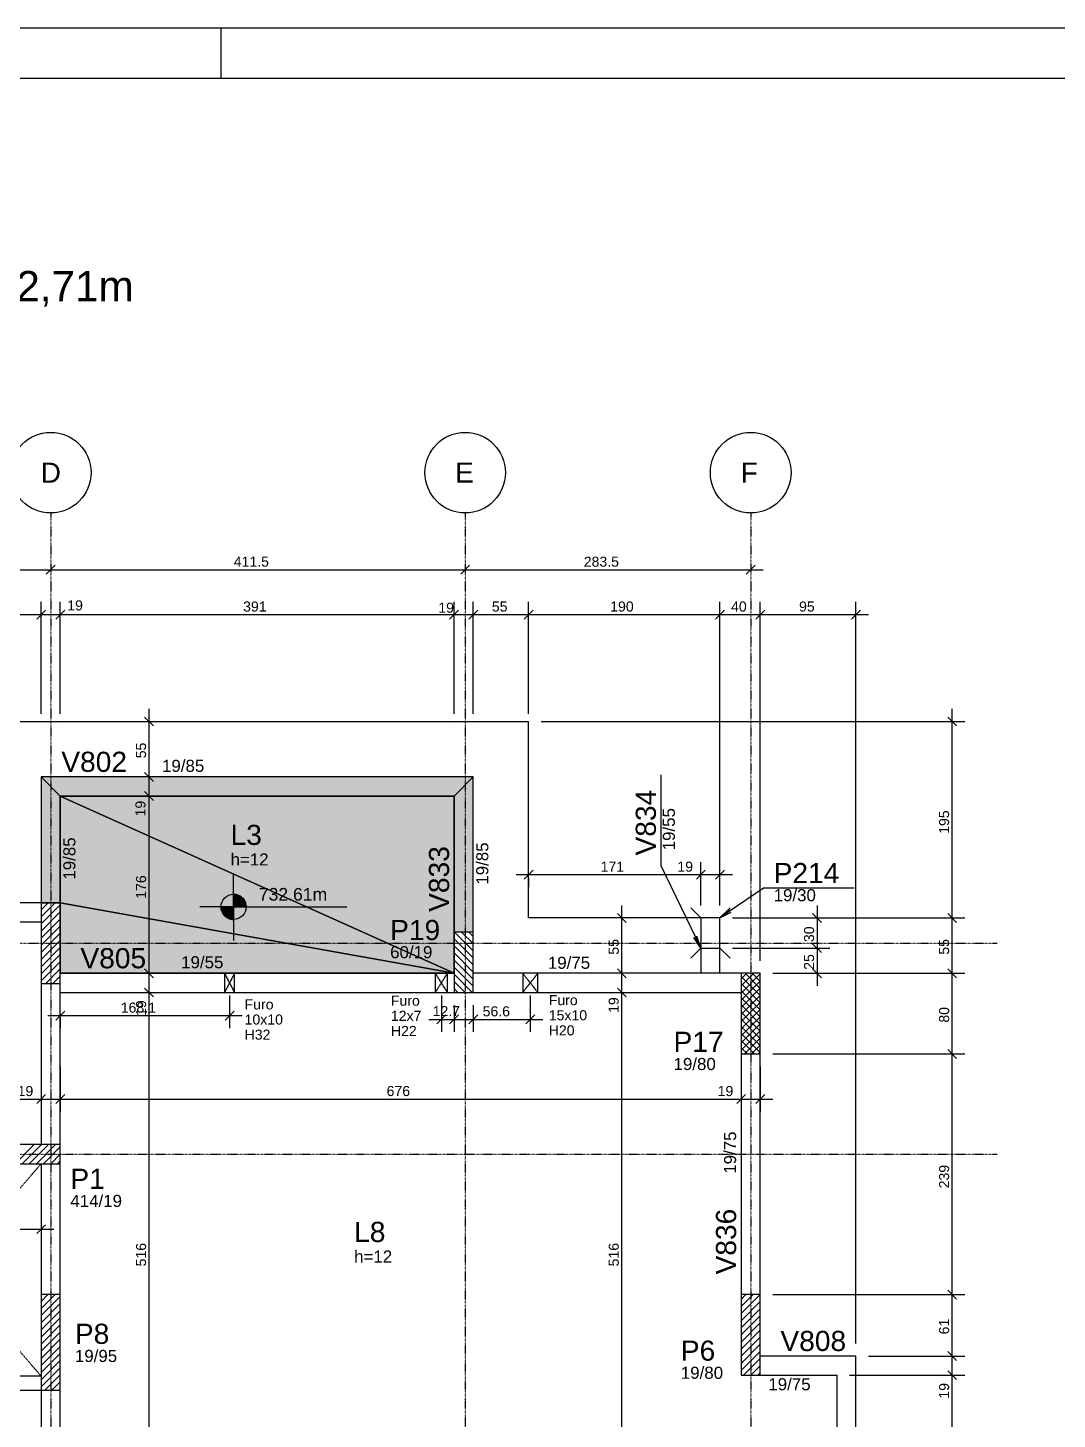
# Model space of a CAD drawing. Extents: x 37185 to 43130, y -8131 to -3926.
# Drawn here: x 39238 to 40260, y -5308 to -3926 of the extents above; entities that cross this region are included whole.
import ezdxf

# ---------------------------------------------------------------- set-up
doc = ezdxf.new("R2010")
doc.units = 0
doc.header["$MEASUREMENT"] = 0
doc.linetypes.add('ESTILO_TQS_0001', pattern=[1, 0.7, -0.3])
doc.linetypes.add('ESTILO_TQS_0004', pattern=[1.12, 0.5, -0.2, 0.01, -0.2, 0.01, -0.2])
for name, color, linetype in [('32', 7, 'CONTINUOUS'), ('37', 4, 'CONTINUOUS'), ('38', 190, 'CONTINUOUS'), ('39', 74, 'CONTINUOUS'), ('40', 240, 'CONTINUOUS'), ('41', 190, 'CONTINUOUS'), ('42', 3, 'CONTINUOUS'), ('43', 3, 'CONTINUOUS'), ('44', 3, 'CONTINUOUS'), ('45', 2, 'CONTINUOUS'), ('46', 2, 'CONTINUOUS'), ('47', 2, 'CONTINUOUS'), ('50', 5, 'CONTINUOUS'), ('51', 5, 'CONTINUOUS'), ('53', 242, 'CONTINUOUS'), ('54', 242, 'CONTINUOUS'), ('55', 12, 'CONTINUOUS'), ('56', 51, 'CONTINUOUS'), ('57', 131, 'CONTINUOUS'), ('70', 160, 'CONTINUOUS'), ('75', 9, 'CONTINUOUS'), ('79', 12, 'CONTINUOUS'), ('80', 6, 'CONTINUOUS'), ('81', 2, 'CONTINUOUS'), ('82', 252, 'CONTINUOUS'), ('95', 7, 'CONTINUOUS')]:
    doc.layers.add(name, color=color, linetype=linetype)
doc.styles.add('TQS_ARIAL', font='arial.ttf')

msp = doc.modelspace()

# ---------------------------------------------------------------- linework, layer by layer
at = {"layer": '37', "linetype": 'Continuous'}
for points in [[(39250.763, -4670.1), (39250.763, -4795.1)], [(39679.763, -4670.1), (39250.763, -4670.1)], [(39679.763, -4824.1), (39679.763, -4670.1)], [(39269.763, -4795.1), (39269.763, -4689.1)], [(39269.763, -4689.1), (39660.763, -4689.1)], [(39660.763, -4689.1), (39660.763, -4824.1)], [(39250.763, -4795.1), (38874.763, -4795.1)], [(38874.763, -4814.1), (39250.763, -4814.1)], [(39905.763, -4840.1), (39905.763, -4865.1)], [(39924.763, -4865.1), (39924.763, -4840.1)], [(39250.763, -4875.1), (39250.763, -5035.1)], [(39660.763, -4865.1), (39269.763, -4865.1)], [(39269.763, -4884.1), (39269.763, -4875.1)], [(39905.763, -4865.1), (39679.763, -4865.1)], [(39924.763, -4865.1), (39905.763, -4865.1)], [(39945.763, -4865.1), (39924.763, -4865.1)], [(39269.763, -4884.1), (39660.763, -4884.1)], [(39269.763, -5035.1), (39269.763, -4884.1)], [(39679.763, -4884.1), (39915.263, -4884.1)], [(39915.263, -4884.1), (39945.763, -4884.1)], [(39945.763, -4945.1), (39945.763, -5184.1)], [(39964.763, -5184.1), (39964.763, -4945.1)], [(39250.763, -5054.1), (39250.763, -5184.1)], [(39269.763, -5184.1), (39269.763, -5054.1)], [(40059.763, -5245.1), (39964.763, -5245.1)], [(40059.763, -5409.601), (40059.763, -5245.1)], [(39250.763, -5265.1), (39069.763, -5265.1)], [(39964.763, -5264.1), (40040.763, -5264.1)], [(40040.763, -5264.1), (40040.763, -5400.101)], [(39062.763, -5279.1), (39250.763, -5279.1)], [(39250.763, -5279.1), (39250.763, -5409.601)], [(39269.763, -5400.101), (39269.763, -5279.1)]]:
    msp.add_lwpolyline(points, dxfattribs=at)
at = {"layer": '38', "linetype": 'Continuous'}
msp.add_lwpolyline([(39905.763, -4840.1), (39924.763, -4840.1), (39924.763, -4810.1), (39905.763, -4810.1), (39905.763, -4840.1)], dxfattribs=at)
at = {"layer": '39', "linetype": 'Continuous'}
for p, q in [((39250.763, -4809.009), (39264.671, -4795.1)), ((39250.763, -4801.937), (39257.6, -4795.1)), ((39250.763, -4816.08), (39269.763, -4797.08)), ((39250.763, -4823.151), (39269.763, -4804.151)), ((39250.763, -4830.222), (39269.763, -4811.222)), ((39250.763, -4837.293), (39269.763, -4818.293)), ((39250.763, -4844.364), (39269.763, -4825.364)), ((39250.763, -4851.435), (39269.763, -4832.435)), ((39660.763, -4830.729), (39679.763, -4849.729)), ((39661.205, -4824.1), (39679.763, -4842.658)), ((39668.276, -4824.1), (39679.763, -4835.587)), ((39675.347, -4824.1), (39679.763, -4828.516)), ((39250.763, -4858.506), (39269.763, -4839.506)), ((39250.763, -4865.577), (39269.763, -4846.577)), ((39660.763, -4837.8), (39679.763, -4856.8)), ((39660.763, -4844.872), (39679.763, -4863.872)), ((39250.763, -4872.648), (39269.763, -4853.648)), ((39255.382, -4875.1), (39269.763, -4860.719)), ((39660.763, -4851.943), (39679.763, -4870.943)), ((39660.763, -4859.014), (39679.763, -4878.014)), ((39262.453, -4875.1), (39269.763, -4867.79)), ((39269.524, -4875.1), (39269.763, -4874.861)), ((39660.763, -4866.085), (39678.778, -4884.1)), ((39660.763, -4873.156), (39671.707, -4884.1)), ((39660.763, -4880.227), (39664.636, -4884.1)), ((39224.874, -5054.1), (39243.874, -5035.1)), ((39231.945, -5054.1), (39250.945, -5035.1)), ((39239.016, -5054.1), (39258.016, -5035.1)), ((39246.088, -5054.1), (39265.088, -5035.1)), ((39253.159, -5054.1), (39269.763, -5037.496)), ((39260.23, -5054.1), (39269.763, -5044.567)), ((39267.301, -5054.1), (39269.763, -5051.638)), ((39250.763, -5197.917), (39264.58, -5184.1)), ((39250.763, -5190.846), (39257.509, -5184.1)), ((39250.763, -5204.988), (39269.763, -5185.988)), ((39250.763, -5212.059), (39269.763, -5193.059)), ((39945.763, -5202.953), (39964.616, -5184.1)), ((39945.763, -5195.882), (39957.545, -5184.1)), ((39945.763, -5188.811), (39950.474, -5184.1)), ((39945.763, -5210.024), (39964.763, -5191.024)), ((39250.763, -5219.13), (39269.763, -5200.13)), ((39250.763, -5226.202), (39269.763, -5207.202)), ((39945.763, -5217.095), (39964.763, -5198.095)), ((39945.763, -5224.166), (39964.763, -5205.166)), ((39250.763, -5233.273), (39269.763, -5214.273)), ((39250.763, -5240.344), (39269.763, -5221.344)), ((39945.763, -5231.237), (39964.763, -5212.237)), ((39945.763, -5238.308), (39964.763, -5219.308)), ((39250.763, -5247.415), (39269.763, -5228.415)), ((39250.763, -5254.486), (39269.763, -5235.486)), ((39945.763, -5245.379), (39964.763, -5226.379)), ((39945.763, -5252.45), (39964.763, -5233.45)), ((39250.763, -5261.557), (39269.763, -5242.557)), ((39945.763, -5259.522), (39964.763, -5240.522)), ((39948.255, -5264.1), (39964.763, -5247.593)), ((39250.763, -5268.628), (39269.763, -5249.628)), ((39250.763, -5275.699), (39269.763, -5256.699)), ((39955.326, -5264.1), (39964.763, -5254.664)), ((39962.397, -5264.1), (39964.763, -5261.735)), ((39254.433, -5279.1), (39269.763, -5263.77)), ((39261.504, -5279.1), (39269.763, -5270.841)), ((39268.575, -5279.1), (39269.763, -5277.912))]:
    msp.add_line(p, q, dxfattribs=at)
for points in [[(39269.763, -4795.1), (39250.763, -4795.1), (39250.763, -4875.1), (39269.763, -4875.1), (39269.763, -4795.1)], [(39679.763, -4884.1), (39679.763, -4824.1), (39660.763, -4824.1), (39660.763, -4884.1), (39679.763, -4884.1)], [(39269.763, -5035.1), (38855.763, -5035.1), (38855.763, -5054.1), (39269.763, -5054.1), (39269.763, -5035.1)], [(39250.763, -5279.1), (39269.763, -5279.1), (39269.763, -5184.1), (39250.763, -5184.1), (39250.763, -5279.1)], [(39945.763, -5264.1), (39964.763, -5264.1), (39964.763, -5184.1), (39945.763, -5184.1), (39945.763, -5264.1)]]:
    msp.add_lwpolyline(points, dxfattribs=at)
at = {"layer": '40', "linetype": 'Continuous'}
for p, q in [((39945.763, -4877.684), (39958.347, -4865.1)), ((39945.763, -4870.613), (39951.275, -4865.1)), ((39945.763, -4884.755), (39964.763, -4865.755)), ((39945.763, -4868.242), (39964.763, -4887.242)), ((39945.763, -4891.826), (39964.763, -4872.826)), ((39945.763, -4875.313), (39964.763, -4894.313)), ((39949.692, -4865.1), (39964.763, -4880.171)), ((39956.763, -4865.1), (39964.763, -4873.1)), ((39963.834, -4865.1), (39964.763, -4866.029)), ((39945.763, -4898.897), (39964.763, -4879.897)), ((39945.763, -4882.384), (39964.763, -4901.384)), ((39945.763, -4905.968), (39964.763, -4886.968)), ((39945.763, -4889.455), (39964.763, -4908.455)), ((39945.763, -4913.039), (39964.763, -4894.039)), ((39945.763, -4896.526), (39964.763, -4915.526)), ((39945.763, -4920.11), (39964.763, -4901.11)), ((39945.763, -4903.597), (39964.763, -4922.597)), ((39945.763, -4927.181), (39964.763, -4908.181)), ((39945.763, -4910.668), (39964.763, -4929.668)), ((39945.763, -4934.252), (39964.763, -4915.252)), ((39945.763, -4917.74), (39964.763, -4936.74)), ((39945.763, -4941.323), (39964.763, -4922.323)), ((39945.763, -4924.811), (39964.763, -4943.811)), ((39949.057, -4945.1), (39964.763, -4929.395)), ((39945.763, -4931.882), (39958.982, -4945.1)), ((39945.763, -4938.953), (39951.911, -4945.1)), ((39956.128, -4945.1), (39964.763, -4936.466)), ((39963.199, -4945.1), (39964.763, -4943.537))]:
    msp.add_line(p, q, dxfattribs=at)
msp.add_lwpolyline([(39964.763, -4865.1), (39945.763, -4865.1), (39945.763, -4945.1), (39964.763, -4945.1), (39964.763, -4865.1)], dxfattribs=at)
at = {"layer": '41', "linetype": 'Continuous'}
for p, q in [((39905.763, -4810.1), (39895.763, -4800.1)), ((39924.763, -4810.1), (39934.763, -4800.1)), ((39905.763, -4840.1), (39895.763, -4850.1)), ((39924.763, -4840.1), (39934.763, -4850.1))]:
    msp.add_line(p, q, dxfattribs=at)
at = {"layer": '50', "linetype": 'Continuous'}
for centre in [(39260.263, -4367.98), (39671.763, -4367.98), (39955.263, -4367.98)]:
    msp.add_circle(centre, 40, dxfattribs=at)
at = {"layer": '53', "linetype": 'ESTILO_TQS_0001'}
for points in [[(39437.861, -4874.6), (39432.861, -4884.1), (39442.861, -4884.1), (39437.861, -4874.6), (39442.861, -4884.1), (39442.861, -4865.1), (39437.861, -4874.6), (39442.861, -4865.1), (39432.861, -4865.1), (39437.861, -4874.6), (39432.861, -4865.1), (39432.861, -4884.1), (39437.861, -4874.6)], [(39648.097, -4874.6), (39642.097, -4884.1), (39654.097, -4884.1), (39648.097, -4874.6), (39654.097, -4884.1), (39654.097, -4865.1), (39648.097, -4874.6), (39654.097, -4865.1), (39642.097, -4865.1), (39648.097, -4874.6), (39642.097, -4865.1), (39642.097, -4884.1), (39648.097, -4874.6)], [(39736.401, -4874.6), (39728.901, -4884.1), (39743.901, -4884.1), (39736.401, -4874.6), (39743.901, -4884.1), (39743.901, -4865.1), (39736.401, -4874.6), (39743.901, -4865.1), (39728.901, -4865.1), (39736.401, -4874.6), (39728.901, -4865.1), (39728.901, -4884.1), (39736.401, -4874.6)]]:
    msp.add_lwpolyline(points, dxfattribs=at)
at = {"layer": '55', "linetype": 'Continuous'}
for p, q in [((39441.844, -4799.119), (39441.844, -4765.56)), ((39441.844, -4786.619), (39441.844, -4811.619)), ((39441.844, -4787.226), (39445.677, -4787.226)), ((39441.844, -4788.019), (39447.579, -4788.019)), ((39441.844, -4788.812), (39448.909, -4788.812)), ((39441.844, -4789.604), (39449.952, -4789.604)), ((39441.844, -4790.397), (39450.793, -4790.397)), ((39441.844, -4791.19), (39451.499, -4791.19)), ((39441.844, -4791.983), (39452.108, -4791.983)), ((39441.844, -4792.776), (39452.616, -4792.776)), ((39441.844, -4793.569), (39453.045, -4793.569)), ((39441.844, -4799.119), (39408.286, -4799.119)), ((39429.344, -4799.119), (39454.344, -4799.119)), ((39441.844, -4799.911), (39429.344, -4799.911)), ((39441.844, -4800.704), (39429.445, -4800.704)), ((39441.844, -4801.497), (39429.573, -4801.497)), ((39441.844, -4802.29), (39429.753, -4802.29)), ((39441.844, -4803.083), (39429.99, -4803.083)), ((39441.844, -4803.876), (39430.285, -4803.876)), ((39441.844, -4804.668), (39430.644, -4804.668)), ((39441.844, -4805.461), (39431.073, -4805.461)), ((39441.844, -4806.254), (39431.581, -4806.254)), ((39441.844, -4807.047), (39432.18, -4807.047)), ((39441.844, -4794.362), (39453.404, -4794.362)), ((39441.844, -4795.154), (39453.699, -4795.154)), ((39441.844, -4795.947), (39453.935, -4795.947)), ((39441.844, -4796.74), (39454.116, -4796.74)), ((39441.844, -4797.533), (39454.243, -4797.533)), ((39441.844, -4798.326), (39454.318, -4798.326)), ((39441.844, -4799.119), (39554.344, -4799.119)), ((39441.844, -4799.119), (39441.844, -4832.677)), ((39441.844, -4807.84), (39432.889, -4807.84)), ((39441.844, -4808.633), (39433.737, -4808.633)), ((39441.844, -4809.425), (39434.772, -4809.425)), ((39441.844, -4810.218), (39436.096, -4810.218)), ((39441.844, -4811.011), (39437.995, -4811.011))]:
    msp.add_line(p, q, dxfattribs=at)
msp.add_circle((39441.844, -4799.119), 12.5, dxfattribs=at)
at = {"layer": '56', "linetype": 'Continuous'}
for points in [[(39269.763, -4689.1), (39250.763, -4670.1), (39250.763, -4795), (39269.763, -4795), (39269.763, -4689.1)], [(39269.763, -4689.1), (39660.763, -4689.1), (39679.763, -4670.1), (39250.763, -4670.1), (39269.763, -4689.1)], [(39679.763, -4670.1), (39660.763, -4689.1), (39660.763, -4824), (39679.763, -4824), (39679.763, -4670.1)]]:
    msp.add_lwpolyline(points, dxfattribs=at)
for points in [[(39269.763, -4689.1), (39250.763, -4670.1), (39250.763, -4795)], [(39269.763, -4689.1), (39679.763, -4670.1), (39250.763, -4670.1)], [(39269.763, -4689.1), (39250.763, -4670.1), (39269.763, -4689.1)], [(39269.763, -4689.1), (39660.763, -4689.1), (39679.763, -4670.1)], [(39679.763, -4670.1), (39660.763, -4689.1), (39660.763, -4824)], [(39679.763, -4670.1), (39660.763, -4824), (39679.763, -4824)], [(39679.763, -4670.1), (39679.763, -4824), (39679.763, -4670.1)], [(39269.763, -4689.1), (39250.763, -4795), (39269.763, -4795)], [(39269.763, -4689.1), (39269.763, -4795), (39269.763, -4689.1)]]:
    msp.add_solid(points, dxfattribs=at)
at = {"layer": '57', "linetype": 'Continuous'}
for points in [[(39660.763, -4865.1), (39660.763, -4689.1), (39269.763, -4689.1), (39660.763, -4865.1)], [(39660.763, -4865.1), (39269.763, -4689.1), (39269.763, -4795.1), (39660.763, -4865.1)], [(39660.763, -4865.1), (39660.763, -4824.1), (39660.763, -4689.1), (39660.763, -4865.1)], [(39660.763, -4865.1), (39269.763, -4795.1), (39269.763, -4865.1), (39660.763, -4865.1)]]:
    msp.add_lwpolyline(points, dxfattribs=at)
for points in [[(39660.763, -4865.1), (39660.763, -4689.1), (39269.763, -4689.1)], [(39660.763, -4865.1), (39269.763, -4689.1), (39660.763, -4865.1)], [(39660.763, -4865.1), (39269.763, -4689.1), (39269.763, -4795.1)], [(39660.763, -4865.1), (39660.763, -4824.1), (39660.763, -4689.1)], [(39660.763, -4865.1), (39660.763, -4689.1), (39660.763, -4865.1)], [(39660.763, -4865.1), (39269.763, -4795.1), (39660.763, -4865.1)], [(39660.763, -4865.1), (39269.763, -4795.1), (39269.763, -4865.1)], [(39660.763, -4865.1), (39269.763, -4865.1), (39660.763, -4865.1)]]:
    msp.add_solid(points, dxfattribs=at)
at = {"layer": '70', "linetype": 'ESTILO_TQS_0004'}
for p, q in [((39260.263, -4407.98), (39260.263, -6341.477)), ((39671.763, -4407.98), (39671.763, -6341.477)), ((39955.263, -4407.98), (39955.263, -6341.477)), ((37864.905, -4835.1), (40200.085, -4835.1)), ((37864.905, -5044.6), (40200.085, -5044.6))]:
    msp.add_line(p, q, dxfattribs=at)
at = {"layer": '75', "linetype": 'Continuous'}
for p, q in [((39255.844, -4468.796), (39264.682, -4459.958)), ((39255.844, -4468.796), (39264.682, -4459.958)), ((39667.344, -4468.796), (39676.182, -4459.958)), ((39667.344, -4468.796), (39676.182, -4459.958)), ((39950.844, -4468.796), (39959.682, -4459.958)), ((38852.763, -4464.377), (39272.763, -4464.377)), ((39247.763, -4464.377), (39684.263, -4464.377)), ((39260.263, -4464.377), (39260.263, -4464.377)), ((39260.263, -4464.377), (39260.263, -4464.377)), ((39659.263, -4464.377), (39967.763, -4464.377)), ((39671.763, -4464.377), (39671.763, -4464.377)), ((39671.763, -4464.377), (39671.763, -4464.377)), ((39955.263, -4464.377), (39955.263, -4464.377)), ((39250.763, -4607.6), (39250.763, -4496.415)), ((39250.763, -4607.6), (39250.763, -4496.415)), ((39269.763, -4607.6), (39269.763, -4496.415)), ((39269.763, -4607.6), (39269.763, -4496.415)), ((39660.763, -4607.6), (39660.763, -4496.415)), ((39660.763, -4607.6), (39660.763, -4496.415)), ((39679.763, -4607.6), (39679.763, -4496.415)), ((39679.763, -4607.6), (39679.763, -4496.415)), ((39734.763, -4607.6), (39734.763, -4496.415)), ((39734.763, -4602.6), (39734.763, -4496.415)), ((39924.763, -4792.6), (39924.763, -4496.415)), ((39924.763, -4792.6), (39924.763, -4496.415)), ((39964.763, -4852.6), (39964.763, -4496.415)), ((39964.763, -4852.6), (39964.763, -4496.415)), ((40059.763, -5232.6), (40059.763, -4496.415)), ((39183.263, -4508.915), (39263.263, -4508.915)), ((39238.263, -4508.915), (39282.263, -4508.915)), ((39246.344, -4513.334), (39255.182, -4504.495)), ((39246.344, -4513.334), (39255.182, -4504.495)), ((39257.263, -4508.915), (39673.263, -4508.915)), ((39265.344, -4513.334), (39274.182, -4504.495)), ((39265.344, -4513.334), (39274.182, -4504.495)), ((39648.263, -4508.915), (39692.263, -4508.915)), ((39656.344, -4513.334), (39665.182, -4504.495)), ((39656.344, -4513.334), (39665.182, -4504.495)), ((39667.263, -4508.915), (39747.263, -4508.915)), ((39675.344, -4513.334), (39684.182, -4504.495)), ((39675.344, -4513.334), (39684.182, -4504.495)), ((39722.263, -4508.915), (39937.263, -4508.915)), ((39730.344, -4513.334), (39739.182, -4504.495)), ((39730.344, -4513.334), (39739.182, -4504.495)), ((39912.263, -4508.915), (39977.263, -4508.915)), ((39920.344, -4513.334), (39929.182, -4504.495)), ((39920.344, -4513.334), (39929.182, -4504.495)), ((39952.263, -4508.915), (40072.263, -4508.915)), ((39960.344, -4513.334), (39969.182, -4504.495)), ((39960.344, -4513.334), (39969.182, -4504.495)), ((40055.344, -4513.334), (40064.182, -4504.495)), ((39362.359, -4619.52), (39353.52, -4610.681)), ((39357.94, -4682.6), (39357.94, -4602.6)), ((40159.669, -4619.52), (40150.83, -4610.681)), ((40155.25, -4822.6), (40155.25, -4602.6)), ((39250.763, -4620.1), (39250.763, -4620.1)), ((39250.763, -4620.1), (39250.763, -4620.1)), ((39269.763, -4620.1), (39269.763, -4620.1)), ((39269.763, -4620.1), (39269.763, -4620.1)), ((39357.94, -4615.1), (39357.94, -4615.1)), ((39660.763, -4620.1), (39660.763, -4620.1)), ((39660.763, -4620.1), (39660.763, -4620.1)), ((39679.763, -4620.1), (39679.763, -4620.1)), ((39679.763, -4620.1), (39679.763, -4620.1)), ((39734.763, -4615.1), (39734.763, -4615.1)), ((39734.763, -4615.1), (39734.763, -4615.1)), ((39734.763, -4620.1), (39734.763, -4620.1)), ((39747.263, -4615.1), (40167.75, -4615.1)), ((39362.359, -4674.52), (39353.52, -4665.681)), ((39362.359, -4674.52), (39353.52, -4665.681)), ((39357.94, -4701.6), (39357.94, -4657.6)), ((39357.94, -4670.1), (39357.94, -4670.1)), ((39357.94, -4670.1), (39357.94, -4670.1)), ((39357.94, -4877.6), (39357.94, -4676.6)), ((39362.359, -4693.52), (39353.52, -4684.681)), ((39362.359, -4693.52), (39353.52, -4684.681)), ((39357.94, -4689.1), (39357.94, -4689.1)), ((39357.94, -4689.1), (39357.94, -4689.1)), ((39739.182, -4762.737), (39730.344, -4771.576)), ((39734.763, -4758.24), (39734.763, -4758.24)), ((39910.182, -4762.737), (39901.344, -4771.576)), ((39910.182, -4762.737), (39901.344, -4771.576)), ((39905.763, -4797.6), (39905.763, -4754.657)), ((39905.763, -4797.6), (39905.763, -4754.657)), ((39929.182, -4762.737), (39920.344, -4771.576)), ((39924.763, -4797.6), (39924.763, -4754.657)), ((39918.263, -4767.157), (39722.263, -4767.157)), ((39734.763, -4770.74), (39734.763, -4779.657)), ((39937.263, -4767.157), (39893.263, -4767.157)), ((39831.682, -4814.52), (39822.844, -4805.681)), ((39827.263, -4877.6), (39827.263, -4797.6)), ((39924.763, -4805.1), (39924.763, -4805.1)), ((39924.763, -4805.1), (39924.763, -4805.1)), ((40016.755, -4805.681), (40025.593, -4814.52)), ((40021.174, -4797.6), (40021.174, -4852.6)), ((40159.669, -4814.52), (40150.83, -4805.681)), ((40159.669, -4814.52), (40150.83, -4805.681)), ((40155.25, -4877.6), (40155.25, -4797.6)), ((39827.263, -4810.1), (39827.263, -4810.1)), ((39905.763, -4810.1), (39905.763, -4810.1)), ((39905.763, -4810.1), (39905.763, -4810.1)), ((39924.763, -4810.1), (39924.763, -4810.1)), ((39924.763, -4810.1), (39924.763, -4810.1)), ((39924.763, -4810.1), (39924.763, -4810.1)), ((39924.763, -4810.1), (39924.763, -4810.1)), ((39937.263, -4810.1), (40167.75, -4810.1)), ((39937.263, -4810.1), (40167.75, -4810.1)), ((39937.263, -4810.1), (40033.674, -4810.1)), ((40021.174, -4827.6), (40021.174, -4877.6)), ((39924.763, -4840.1), (39924.763, -4840.1)), ((39924.763, -4840.1), (39924.763, -4840.1)), ((39937.263, -4840.1), (40033.674, -4840.1)), ((39937.263, -4840.1), (40033.674, -4840.1)), ((40016.755, -4835.681), (40025.593, -4844.52)), ((40016.755, -4835.681), (40025.593, -4844.52)), ((39362.359, -4869.52), (39353.52, -4860.681)), ((39362.359, -4869.52), (39353.52, -4860.681)), ((39357.94, -4896.6), (39357.94, -4852.6)), ((39831.682, -4869.52), (39822.844, -4860.681)), ((39831.682, -4869.52), (39822.844, -4860.681)), ((39827.263, -4896.6), (39827.263, -4852.6)), ((40016.755, -4860.681), (40025.593, -4869.52)), ((40159.669, -4869.52), (40150.83, -4860.681)), ((40159.669, -4869.52), (40150.83, -4860.681)), ((40155.25, -4957.6), (40155.25, -4852.6)), ((39357.94, -4865.1), (39357.94, -4865.1)), ((39357.94, -4865.1), (39357.94, -4865.1)), ((39357.94, -5412.601), (39357.94, -4871.6)), ((39437.861, -4874.6), (39437.861, -4874.6)), ((39648.097, -4874.6), (39648.097, -4874.6)), ((39736.401, -4874.6), (39736.401, -4874.6)), ((39827.263, -4865.1), (39827.263, -4865.1)), ((39827.263, -4865.1), (39827.263, -4865.1)), ((39827.263, -5412.601), (39827.263, -4871.6)), ((39964.763, -4865.1), (39964.763, -4865.1)), ((39964.763, -4865.1), (39964.763, -4865.1)), ((39964.763, -4865.1), (39964.763, -4865.1)), ((39964.763, -4865.1), (39964.763, -4865.1)), ((39964.763, -4865.1), (39964.763, -4865.1)), ((39977.263, -4865.1), (40167.75, -4865.1)), ((39977.263, -4865.1), (40167.75, -4865.1)), ((39977.263, -4865.1), (40033.674, -4865.1)), ((39362.359, -4888.52), (39353.52, -4879.681)), ((39362.359, -4888.52), (39353.52, -4879.681)), ((39357.94, -4884.1), (39357.94, -4884.1)), ((39357.94, -4884.1), (39357.94, -4884.1)), ((39437.861, -4887.1), (39437.861, -4919.616)), ((39648.097, -4887.1), (39648.097, -4923.344)), ((39660.763, -4884.1), (39660.763, -4884.1)), ((39679.763, -4884.1), (39679.763, -4884.1)), ((39736.401, -4887.1), (39736.401, -4923.344)), ((39831.682, -4888.52), (39822.844, -4879.681)), ((39831.682, -4888.52), (39822.844, -4879.681)), ((39827.263, -4884.1), (39827.263, -4884.1)), ((39827.263, -4884.1), (39827.263, -4884.1)), ((39265.344, -4911.535), (39274.182, -4902.696)), ((39269.763, -4896.666), (39269.763, -4896.666)), ((39433.442, -4911.535), (39442.281, -4902.696)), ((39660.763, -4896.6), (39660.763, -4923.344)), ((39679.763, -4896.6), (39679.763, -4923.344)), ((39257.263, -4907.116), (39450.361, -4907.116)), ((39269.763, -4909.166), (39269.763, -4919.616)), ((39635.597, -4910.844), (39673.263, -4910.844)), ((39643.678, -4915.263), (39652.517, -4906.424)), ((39656.344, -4915.263), (39665.182, -4906.424)), ((39667.263, -4910.844), (39748.901, -4910.844)), ((39675.344, -4915.263), (39684.182, -4906.424)), ((39731.982, -4915.263), (39740.82, -4906.424)), ((39250.763, -4945.1), (39250.763, -4945.1)), ((39250.763, -4945.1), (39250.763, -4945.1)), ((39269.763, -4945.1), (39269.763, -4945.1)), ((39269.763, -4945.1), (39269.763, -4945.1)), ((39945.763, -4945.1), (39945.763, -4945.1)), ((39945.763, -4945.1), (39945.763, -4945.1)), ((39964.763, -4945.1), (39964.763, -4945.1)), ((39964.763, -4945.1), (39964.763, -4945.1)), ((39964.763, -4945.1), (39964.763, -4945.1)), ((39977.263, -4945.1), (40167.75, -4945.1)), ((39977.263, -4945.1), (40167.75, -4945.1)), ((40159.669, -4949.52), (40150.83, -4940.681)), ((40159.669, -4949.52), (40150.83, -4940.681)), ((40155.25, -5196.6), (40155.25, -4932.6)), ((39250.763, -4957.6), (39250.763, -5002.48)), ((39250.763, -4957.6), (39250.763, -5002.48)), ((39269.763, -4957.6), (39269.763, -5002.48)), ((39269.763, -4957.6), (39269.763, -5002.48)), ((39945.763, -4957.6), (39945.763, -5002.48)), ((39945.763, -4957.6), (39945.763, -5002.48)), ((39964.763, -4957.6), (39964.763, -5002.48)), ((39246.344, -4994.4), (39255.182, -4985.561)), ((39246.344, -4994.4), (39255.182, -4985.561)), ((39265.344, -4994.4), (39274.182, -4985.561)), ((39265.344, -4994.4), (39274.182, -4985.561)), ((39941.344, -4994.4), (39950.182, -4985.561)), ((39941.344, -4994.4), (39950.182, -4985.561)), ((39960.344, -4994.4), (39969.182, -4985.561)), ((38862.263, -4989.98), (39263.263, -4989.98)), ((39238.263, -4989.98), (39282.263, -4989.98)), ((39257.263, -4989.98), (39958.263, -4989.98)), ((39933.263, -4989.98), (39977.263, -4989.98)), ((39057.263, -5119.1), (39263.263, -5119.1)), ((39246.344, -5123.52), (39255.182, -5114.681)), ((39250.763, -5119.1), (39250.763, -5119.1)), ((40159.669, -5188.52), (40150.83, -5179.681)), ((40159.669, -5188.52), (40150.83, -5179.681)), ((40155.25, -5257.6), (40155.25, -5171.6)), ((39964.763, -5184.1), (39964.763, -5184.1)), ((39964.763, -5184.1), (39964.763, -5184.1)), ((39977.263, -5184.1), (40167.75, -5184.1)), ((39977.263, -5184.1), (40167.75, -5184.1)), ((40155.25, -5276.6), (40155.25, -5232.6)), ((40059.763, -5245.1), (40059.763, -5245.1)), ((40059.763, -5245.1), (40059.763, -5245.1)), ((40059.763, -5245.1), (40059.763, -5245.1)), ((40072.263, -5245.1), (40167.75, -5245.1)), ((40072.263, -5245.1), (40167.75, -5245.1)), ((40159.669, -5249.52), (40150.83, -5240.681)), ((40159.669, -5249.52), (40150.83, -5240.681)), ((40159.669, -5268.52), (40150.83, -5259.681)), ((40159.669, -5268.52), (40150.83, -5259.681)), ((40155.25, -5412.601), (40155.25, -5251.6)), ((40040.763, -5264.1), (40040.763, -5264.1)), ((40040.763, -5264.1), (40040.763, -5264.1)), ((40053.263, -5264.1), (40167.75, -5264.1)), ((40053.263, -5264.1), (40167.75, -5264.1))]:
    msp.add_line(p, q, dxfattribs=at)
for points in [[(39866.115, -4668.123), (39866.115, -4758.123), (39905.763, -4840.1), (39898.898, -4829.654), (39905.763, -4840.1), (39901.836, -4828.233)], [(40058.021, -4780.54), (39968.021, -4780.54), (39924.763, -4810.1), (39934.075, -4801.761), (39924.763, -4810.1), (39935.916, -4804.455)]]:
    msp.add_lwpolyline(points, dxfattribs=at)
at = {"layer": '79', "linetype": 'Continuous'}
for points in [[(39441.844, -4786.619), (39441.844, -4799.119), (39454.344, -4799.119), (39454.336, -4798.663), (39454.282, -4797.875), (39454.178, -4797.085), (39454.014, -4796.264), (39453.817, -4795.528), (39453.539, -4794.705), (39453.204, -4793.902), (39452.825, -4793.145), (39452.351, -4792.346), (39451.773, -4791.525), (39451.073, -4790.688), (39450.481, -4790.082), (39449.69, -4789.387), (39449.148, -4788.975), (39448.563, -4788.578), (39447.857, -4788.16), (39447.152, -4787.801), (39446.07, -4787.354), (39445.08, -4787.045), (39444.289, -4786.86), (39443.324, -4786.706), (39442.544, -4786.638), (39441.844, -4786.619)], [(39441.844, -4811.619), (39441.844, -4799.119), (39429.344, -4799.119), (39429.353, -4799.574), (39429.406, -4800.362), (39429.511, -4801.152), (39429.675, -4801.973), (39429.871, -4802.709), (39430.149, -4803.532), (39430.485, -4804.335), (39430.864, -4805.092), (39431.338, -4805.891), (39431.915, -4806.712), (39432.615, -4807.549), (39433.207, -4808.155), (39433.999, -4808.85), (39434.54, -4809.263), (39435.125, -4809.659), (39435.832, -4810.078), (39436.537, -4810.436), (39437.619, -4810.883), (39438.608, -4811.192), (39439.4, -4811.377), (39440.365, -4811.531), (39441.145, -4811.599), (39441.844, -4811.619)]]:
    msp.add_lwpolyline(points, dxfattribs=at)
at = {"layer": '80', "linetype": 'Continuous'}
for p, q in [((38390.763, -4615.1), (39734.763, -4615.1)), ((39734.763, -4810.1), (39734.763, -4615.1)), ((39905.763, -4810.1), (39734.763, -4810.1))]:
    msp.add_line(p, q, dxfattribs=at)
at = {"layer": '81', "linetype": 'ESTILO_TQS_0001'}
for p, q in [((39069.763, -5265.1), (39250.763, -5054.1)), ((39069.763, -5054.1), (39250.763, -5265.1))]:
    msp.add_line(p, q, dxfattribs=at)
at = {"layer": '82', "linetype": 'Continuous'}
for p, q in [((39915.263, -4825.1), (39915.263, -4825.1)), ((39260.263, -4835.1), (39260.263, -4835.1)), ((39670.263, -4854.1), (39670.263, -4854.1)), ((39955.263, -4905.1), (39955.263, -4905.1)), ((39260.263, -5231.6), (39260.263, -5231.6)), ((39955.263, -5224.1), (39955.263, -5224.1))]:
    msp.add_line(p, q, dxfattribs=at)
at = {"layer": '95', "linetype": 'Continuous'}
for p, q in [((37184.545, -3926.33), (43129.545, -3926.33)), ((39429.545, -3976.33), (39429.545, -3926.33)), ((37309.545, -3976.33), (43079.545, -3976.33))]:
    msp.add_line(p, q, dxfattribs=at)

# ---------------------------------------------------------------- texts
at = {"layer": '32', "linetype": 'Continuous', "style": 'TQS_ARIAL'}
msp.add_text('FÔRMA 12° PAVIMENTO - NÍVEL 732,71m', height=30, dxfattribs=at).set_placement((38524.809, -4197.763))
at = {"layer": '42', "linetype": 'Continuous', "style": 'TQS_ARIAL'}
for s, p in [('V802', (39270.763, -4665.1)), ('V805', (39289.763, -4860.1)), ('V808', (39984.763, -5240.1))]:
    msp.add_text(s, height=20, dxfattribs=at).set_placement(p)
for s, p in [('V834', (39861.115, -4748.123)), ('V833', (39655.763, -4804.1)), ('V836', (39940.763, -5164.1))]:
    msp.add_text(s, height=20, rotation=90, dxfattribs=at).set_placement(p)
at = {"layer": '43', "linetype": 'Continuous', "style": 'TQS_ARIAL'}
for s, p in [('P214', (39978.021, -4775.54)), ('P19', (39597.254, -4832.113)), ('P17', (39878.649, -4943.14)), ('P1', (39279.763, -5079.1)), ('P8', (39284.28, -5233.027)), ('P6', (39885.876, -5249.725))]:
    msp.add_text(s, height=20, dxfattribs=at).set_placement(p)
at = {"layer": '44', "linetype": 'Continuous', "style": 'TQS_ARIAL'}
for s, p in [('L3', (39438.816, -4737.629)), ('L8', (39561.532, -5131.864))]:
    msp.add_text(s, height=20, dxfattribs=at).set_placement(p)
at = {"layer": '45', "linetype": 'Continuous', "style": 'TQS_ARIAL'}
for s, p in [('19/85', (39370.763, -4665.1)), ('19/55', (39389.763, -4860.1)), ('19/75', (39753.898, -4860.646)), ('19/75', (39972.763, -5279.1))]:
    msp.add_text(s, height=12, dxfattribs=at).set_placement(p)
for s, p in [('19/55', (39880.007, -4742.988)), ('19/85', (39284.763, -4772.1)), ('19/85', (39694.763, -4777.1)), ('19/75', (39940.763, -5064.1))]:
    msp.add_text(s, height=12, rotation=90, dxfattribs=at).set_placement(p)
at = {"layer": '46', "linetype": 'Continuous', "style": 'TQS_ARIAL'}
for s, p in [('19/30', (39978.021, -4793.54)), ('60/19', (39597.254, -4850.113)), ('19/80', (39878.649, -4961.14)), ('414/19', (39279.763, -5097.1)), ('19/95', (39284.28, -5251.027)), ('19/80', (39885.876, -5267.725))]:
    msp.add_text(s, height=12, dxfattribs=at).set_placement(p)
at = {"layer": '47', "linetype": 'Continuous', "style": 'TQS_ARIAL'}
for p in [(39438.816, -4758.029), (39561.532, -5152.264)]:
    msp.add_text('h=12', height=12, dxfattribs=at).set_placement(p)
at = {"layer": '51', "linetype": 'Continuous', "style": 'TQS_ARIAL'}
for s, p in [('D', (39250.263, -4377.98)), ('E', (39661.763, -4377.98)), ('F', (39945.263, -4377.98))]:
    msp.add_text(s, height=20, dxfattribs=at).set_placement(p)
at = {"layer": '54', "linetype": 'Continuous', "style": 'TQS_ARIAL'}
for s, p in [('Furo', (39598.018, -4897.282)), ('Furo', (39754.755, -4896.722)), ('Furo', (39452.781, -4900.967)), ('12x7', (39598.018, -4912.282)), ('15x10', (39754.755, -4911.722)), ('10x10', (39452.781, -4915.967)), ('H22', (39598.018, -4927.282)), ('H20', (39754.755, -4926.722)), ('H32', (39452.781, -4930.967))]:
    msp.add_text(s, height=10, dxfattribs=at).set_placement(p)
at = {"layer": '55', "linetype": 'Continuous', "style": 'TQS_ARIAL'}
msp.add_text('732.61m', height=12.5, dxfattribs=at).set_placement((39466.844, -4792.869))
at = {"layer": '75', "linetype": 'Continuous', "style": 'TQS_ARIAL'}
for s, p in [('411.5', (39442.013, -4461.377)), ('283.5', (39789.513, -4461.377)), ('19', (39276.664, -4504.768)), ('391', (39451.263, -4505.915)), ('19', (39645.082, -4507.061)), ('55', (39698.263, -4505.915)), ('190', (39815.763, -4505.915)), ('40', (39935.763, -4505.915)), ('95', (40003.263, -4505.915)), ('171', (39806.263, -4764.157)), ('19', (39882.43, -4764.157)), ('168.1', (39329.812, -4904.116)), ('12.7', (39639.48, -4907.624)), ('56.6', (39689.082, -4907.844)), ('19', (39227.43, -4986.98)), ('676', (39593.763, -4986.98)), ('19', (39922.43, -4986.98))]:
    msp.add_text(s, height=10, dxfattribs=at).set_placement(p)
for s, p in [('55', (39354.94, -4651.6)), ('19', (39354.357, -4709.275)), ('195', (40152.25, -4726.6)), ('176', (39354.94, -4791.1)), ('30', (40018.174, -4834.1)), ('55', (39824.263, -4846.6)), ('55', (40152.25, -4846.6)), ('25', (40018.174, -4861.6)), ('19', (39824.174, -4904.441)), ('19', (39354.94, -4907.434)), ('80', (40152.25, -4914.1)), ('239', (40152.25, -5078.6)), ('516', (39354.94, -5156.1)), ('516', (39824.263, -5156.1)), ('61', (40152.25, -5223.6)), ('19', (40152.25, -5287.434))]:
    msp.add_text(s, height=10, rotation=90, dxfattribs=at).set_placement(p)

doc.saveas('drawing.dxf')
